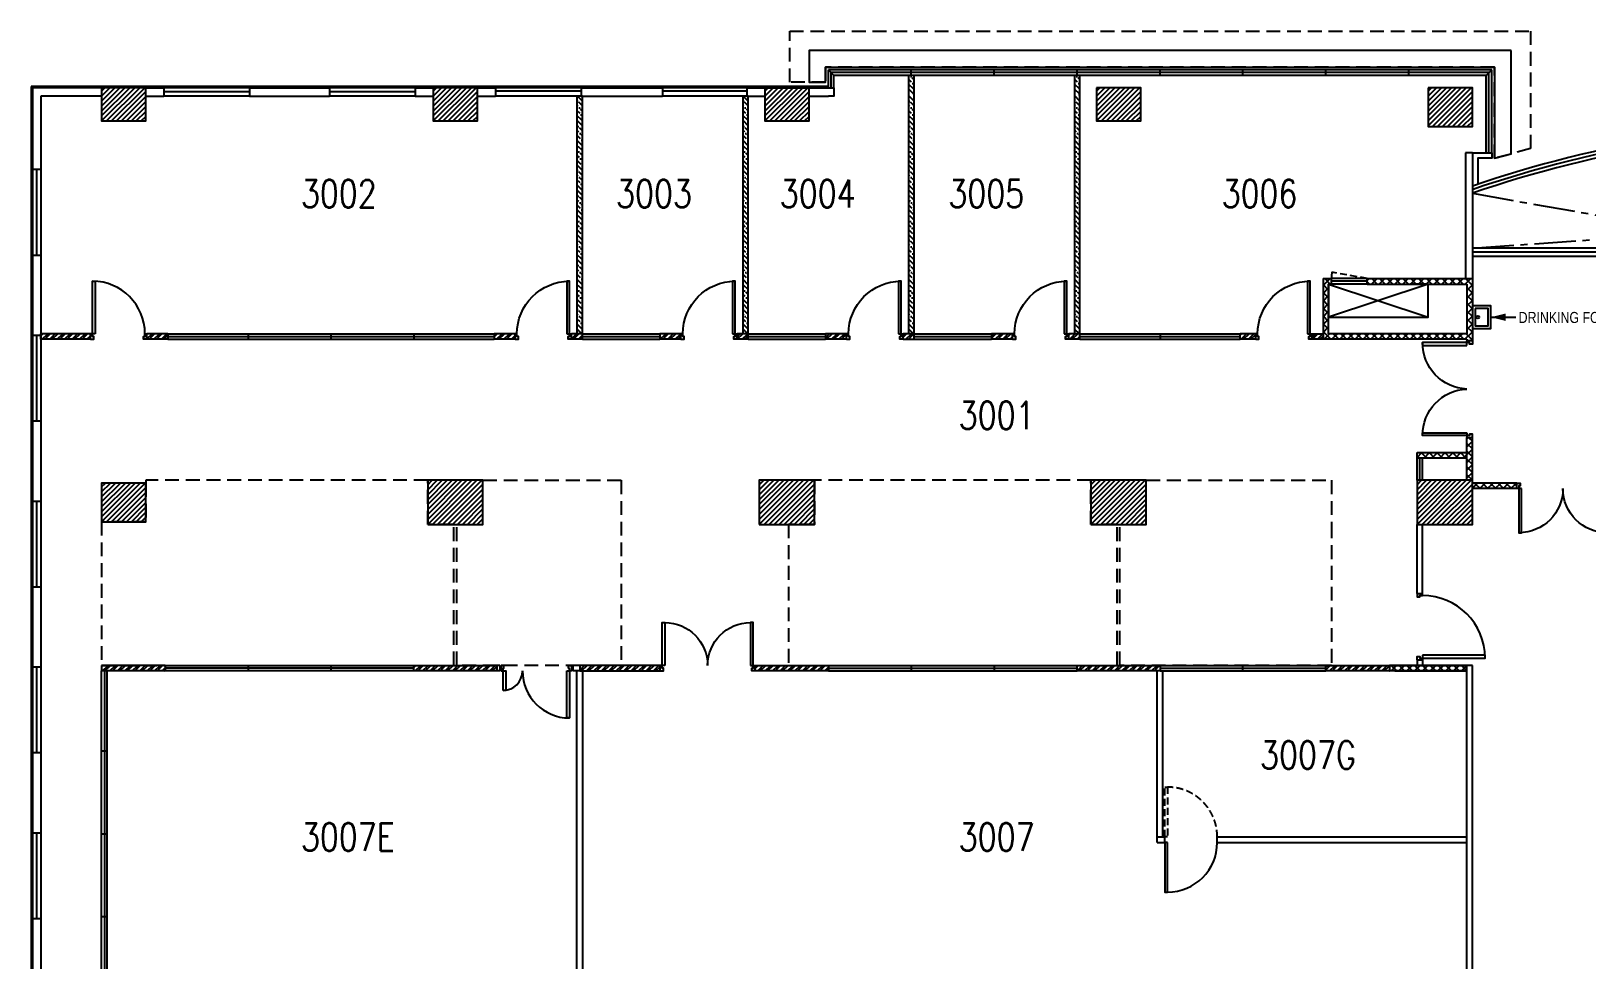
# Model space of a CAD drawing. Header units: millimetres. Extents: x -68474 to 336700, y -113450 to 53663.
# Drawn here: x 269350 to 297498, y -27051 to -10250 of the extents above; entities that cross this region are included whole.
import ezdxf

# ---------------------------------------------------------------- set-up
doc = ezdxf.new("R2010")
doc.units = ezdxf.units.MM
doc.header["$LTSCALE"] = 1000
for name, pattern in [('CENTER2', [1.125, 0.75, -0.125, 0.125, -0.125]), ('HIDDEN', [0.375, 0.25, -0.125]), ('HIDDEN2', [0.1875, 0.125, -0.0625])]:
    doc.linetypes.add(name, pattern=pattern)
for name, color, linetype in [('HATCH', 8, 'Continuous'), ('newL', 4, 'Continuous'), ('RLP043_T20', 3, 'Continuous'), ('RLP061', 8, 'Continuous'), ('RLP223', 4, 'Continuous'), ('RLP223_C', 1, 'Continuous'), ('RLP223_H', 8, 'Continuous'), ('RLP280', 6, 'Continuous'), ('RLP314', 9, 'Continuous'), ('RLP315', 1, 'Continuous'), ('RLP390_C1', 1, 'Continuous'), ('RLP390_C3', 3, 'Continuous'), ('RLP740', 1, 'Continuous')]:
    doc.layers.add(name, color=color, linetype=linetype)
doc.styles.add('RLP-SIMPLEX', font='SIMPLEX.shx', dxfattribs={"width": 0.8})
doc.styles.get("Standard").update_dxf_attribs({"font": 'arial.ttf'})
pattern_1 = [(45, (271025, -42725), (-67.35192, 67.35192), []), (45, (271069.9, -42725), (-67.35192, 67.35192), [])]
pattern_2 = [(45, (271025, -42775), (-70.71068, 70.71068), []), (135, (271025, -42775), (-70.71068, -70.71068), [])]
pattern_3 = [(45, (271025, -42775), (-67.35192, 67.35192), []), (45, (271069.9, -42775), (-67.35192, 67.35192), [])]
pattern_4 = [(45, (271135, -42725), (-67.35192, 67.35192), []), (45, (271179.9, -42725), (-67.35192, 67.35192), [])]

# ---------------------------------------------------------------- blocks, each defined once
blk = doc.blocks.new('FOUNTAIN')
at = {"layer": 'RLP740'}
for points in [[(0, 205), (0, -205), (335, -205), (335, 205)], [(50, 155), (50, -155), (285, -155), (285, 155)]]:
    blk.add_lwpolyline(points, close=True, dxfattribs=at)
blk.add_circle((100, 0), 25, dxfattribs=at)
blk = doc.blocks.new('ED1550D')
for points in [[(85, 100), (35, 100), (35, 900), (85, 900)], [(1585, 100), (1635, 100), (1635, 900), (1585, 900)]]:
    blk.add_lwpolyline(points, close=True)
for points in [[(0, 0), (60, 0), (60, 50), (35, 50), (35, 100), (0, 100)], [(1670, 0), (1610, 0), (1610, 50), (1635, 50), (1635, 100), (1670, 100)]]:
    blk.add_lwpolyline(points)
for centre, start, end in [((35, 100), 0, 90), ((1635, 100), 90, 180)]:
    blk.add_arc(centre, 800, start, end)
blk = doc.blocks.new('ED900L')
blk.add_lwpolyline([(85, 100), (35, 100), (35, 1050), (85, 1050)], close=True)
for points in [[(0, 0), (60, 0), (60, 50), (35, 50), (35, 100), (0, 100)], [(1020, 0), (960, 0), (960, 50), (985, 50), (985, 100), (1020, 100)]]:
    blk.add_lwpolyline(points)
blk.add_arc((35, 100), 950, 0, 90)
blk = doc.blocks.new('ED1600D')
for points in [[(-1575, 100), (-1625, 100), (-1625, 875), (-1575, 875)], [(-25, 100), (25, 100), (25, 875), (-25, 875)]]:
    blk.add_lwpolyline(points, close=True)
for points in [[(-1660, 0), (-1600, 0), (-1600, 50), (-1625, 50), (-1625, 100), (-1660, 100)], [(60, 0), (0, 0), (0, 50), (25, 50), (25, 100), (60, 100)]]:
    blk.add_lwpolyline(points)
for centre, start, end in [((-1575, 100), 0, 90), ((-25, 100), 90, 180)]:
    blk.add_arc(centre, 775, start, end)
blk = doc.blocks.new('Ed1080L')
blk.add_lwpolyline([(-85, 100), (-35, 100), (-35, 1230), (-85, 1230)], close=True)
for points in [[(-1200, 0), (-1140, 0), (-1140, 50), (-1165, 50), (-1165, 100), (-1200, 100)], [(0, 0), (-60, 0), (-60, 50), (-35, 50), (-35, 100), (0, 100)]]:
    blk.add_lwpolyline(points)
blk.add_arc((-35, 100), 1130, 90, 180)
blk = doc.blocks.new('ED1750D')
for points in [[(-100, 875), (-100, 815), (-50, 815), (-50, 840), (0, 840), (0, 875)], [(-100, -875), (-100, -815), (-50, -815), (-50, -840), (0, -840), (0, -875)]]:
    blk.add_lwpolyline(points)
for points in [[(0, 790), (0, 840), (800, 840), (800, 790)], [(0, -790), (0, -840), (800, -840), (800, -790)]]:
    blk.add_lwpolyline(points, close=True)
for centre, start, end in [((-35, 834), 272.4007, 0.3937), ((-35, -834), 359.6063, 87.5993)]:
    blk.add_arc(centre, 835, start, end)

msp = doc.modelspace()

# ---------------------------------------------------------------- hatches: boundary and pattern name
at = {"layer": 'HATCH'}
h = msp.add_hatch(dxfattribs=at)
h.set_pattern_fill('ANSI31', color=256, scale=20, style=0)
h.set_pattern_definition([(45, (270625, -11875), (-44.9013, 44.9013), [])])
h.paths.add_polyline_path([(270625, -11275), (270625, -11875), (271425, -11875), (271425, -11275)])
h = msp.add_hatch(dxfattribs=at)
h.set_pattern_fill('ANSI31', color=256, scale=20, style=0)
h.set_pattern_definition([(45, (276625, -11875), (-44.9013, 44.9013), [])])
h.paths.add_polyline_path([(276625, -11275), (276625, -11875), (277425, -11875), (277425, -11275)])
h = msp.add_hatch(dxfattribs=at)
h.set_pattern_fill('ANSI31', color=256, scale=20, style=0)
h.set_pattern_definition([(45, (282625, -11875), (-44.9013, 44.9013), [])])
h.paths.add_polyline_path([(282625, -11275), (282625, -11875), (283425, -11875), (283425, -11275)])
h = msp.add_hatch(dxfattribs=at)
h.set_pattern_fill('ANSI31', color=256, scale=20, style=0)
h.set_pattern_definition([(45, (288625, -11875), (-44.9013, 44.9013), [])])
h.paths.add_polyline_path([(288625, -11275), (288625, -11875), (289425, -11875), (289425, -11275)])
h = msp.add_hatch(dxfattribs=at)
h.set_pattern_fill('ANSI31', color=256, scale=20, style=0)
h.set_pattern_definition([(45, (294625, -11875), (-44.9013, 44.9013), [])])
h.paths.add_polyline_path([(294625, -11275), (294625, -11975), (295425, -11975), (295425, -11275)])
h = msp.add_hatch(dxfattribs=at)
h.set_pattern_fill('ANSI31', color=256, scale=20, style=0)
h.set_pattern_definition([(45, (270625, -19125), (-44.9013, 44.9013), [])])
h.paths.add_polyline_path([(270625, -19125), (271425, -19125), (271425, -18425), (270625, -18425)])
h = msp.add_hatch(dxfattribs=at)
h.set_pattern_fill('ANSI31', color=256, scale=20, style=0)
h.set_pattern_definition([(45, (276525, -19175), (-44.9013, 44.9013), [])])
h.paths.add_polyline_path([(276525, -19175), (277525, -19175), (277525, -18375), (276525, -18375)])
h = msp.add_hatch(dxfattribs=at)
h.set_pattern_fill('ANSI31', color=256, scale=20, style=0)
h.set_pattern_definition([(45, (282525, -19175), (-44.9013, 44.9013), [])])
h.paths.add_polyline_path([(282525, -19175), (283525, -19175), (283525, -18375), (282525, -18375)])
h = msp.add_hatch(dxfattribs=at)
h.set_pattern_fill('ANSI31', color=256, scale=20, style=0)
h.set_pattern_definition([(45, (288525, -19175), (-44.9013, 44.9013), [])])
h.paths.add_polyline_path([(288525, -19175), (289525, -19175), (289525, -18375), (288525, -18375)])
h = msp.add_hatch(dxfattribs=at)
h.set_pattern_fill('ANSI31', color=256, scale=20, style=0)
h.set_pattern_definition([(45, (294425, -19175), (-44.9013, 44.9013), [])])
h.paths.add_polyline_path([(294425, -19175), (295425, -19175), (295425, -18375), (294425, -18375)])
at = {"layer": 'RLP061'}
h = msp.add_hatch(dxfattribs=at)
h.set_pattern_fill('ANSI36', color=1, scale=20, angle=90, style=0)
h.set_pattern_definition([(135, (279225, -15725), (-123.4785, 33.676), [158.75, -31.75, 0, -31.75])])
h.paths.add_polyline_path([(279325, -11425), (279225, -11425), (279225, -15725), (279325, -15725)])
h = msp.add_hatch(dxfattribs=at)
h.set_pattern_fill('ANSI36', color=1, scale=20, angle=90, style=0)
h.set_pattern_definition([(135, (282225, -15725), (-123.4785, 33.676), [158.75, -31.75, 0, -31.75])])
h.paths.add_polyline_path([(282325, -11425), (282225, -11425), (282225, -15725), (282325, -15725)])
h = msp.add_hatch(dxfattribs=at)
h.set_pattern_fill('ANSI36', color=1, scale=20, angle=90, style=0)
h.set_pattern_definition([(135, (285225, -15725), (-123.4785, 33.676), [158.75, -31.75, 0, -31.75])])
h.paths.add_polyline_path([(285225, -15725), (285325, -15725), (285325, -11400), (285225, -11400)])
h = msp.add_hatch(dxfattribs=at)
h.set_pattern_fill('ANSI36', color=1, scale=20, angle=90, style=0)
h.set_pattern_definition([(135, (288225, -15725), (-123.4785, 33.676), [158.75, -31.75, 0, -31.75])])
h.paths.add_polyline_path([(288225, -15725), (288325, -15725), (288325, -11400), (288225, -11400)])
at = {"layer": 'RLP223_H'}
h = msp.add_hatch(dxfattribs=at)
h.set_pattern_fill('ANSI36', color=1, scale=20, angle=90, style=0)
h.set_pattern_definition([(135, (285225, -11386.34), (-123.479, 33.676), [158.75, -31.75, 0, -31.75])])
h.paths.add_polyline_path([(285225, -11050), (285325, -11050), (285325, -11386.3), (285225, -11386.3)])
h = msp.add_hatch(dxfattribs=at)
h.set_pattern_fill('ANSI36', color=1, scale=20, angle=90, style=0)
h.set_pattern_definition([(135, (288225, -11386.34), (-123.479, 33.676), [158.75, -31.75, 0, -31.75])])
h.paths.add_polyline_path([(288225, -11050), (288325, -11050), (288325, -11386.3), (288225, -11386.3)])
h = msp.add_hatch(dxfattribs=at)
h.set_pattern_fill('_USER', color=256, scale=100, angle=45, style=0, double=1, pattern_type=0)
h.set_pattern_definition(pattern_2)
h.paths.add_polyline_path([(292875, -14825), (292875, -14725), (292725, -14725), (292725, -15825), (295325, -15825), (295325, -15850), (295425, -15850), (295425, -15825), (295025, -15825), (295025, -15725), (292825, -15725), (292825, -14825)])
h.paths.add_polyline_path([(293525, -14725), (293525, -14825), (295325, -14825), (295325, -15725), (295025, -15725), (295025, -15825), (295425, -15825), (295425, -14725)])
h = msp.add_hatch(dxfattribs=at)
h.set_pattern_fill('ANSI32', color=256, scale=10, style=0)
h.set_pattern_definition(pattern_3)
h.paths.add_polyline_path([(270425, -15825), (270425, -15725), (269525, -15725), (269525, -15775), (269525, -15825)])
h = msp.add_hatch(dxfattribs=at)
h.set_pattern_fill('ANSI32', color=256, scale=10, style=0)
h.set_pattern_definition(pattern_3)
h.paths.add_polyline_path([(271445, -15725), (271445, -15825), (271825, -15825), (271825, -15725)])
h = msp.add_hatch(dxfattribs=at)
h.set_pattern_fill('ANSI32', color=256, scale=10, style=0)
h.set_pattern_definition(pattern_3)
h.paths.add_polyline_path([(277725, -15725), (277725, -15825), (278105, -15825), (278105, -15725)])
h = msp.add_hatch(dxfattribs=at)
h.set_pattern_fill('ANSI32', color=256, scale=10, style=0)
h.set_pattern_definition(pattern_3)
h.paths.add_polyline_path([(279325, -15725), (279125, -15725), (279125, -15825), (279325, -15825)])
h = msp.add_hatch(dxfattribs=at)
h.set_pattern_fill('ANSI32', color=256, scale=10, style=0)
h.set_pattern_definition(pattern_3)
h.paths.add_polyline_path([(280725, -15725), (280725, -15825), (281105, -15825), (281105, -15725)])
h = msp.add_hatch(dxfattribs=at)
h.set_pattern_fill('ANSI32', color=256, scale=10, style=0)
h.set_pattern_definition(pattern_3)
h.paths.add_polyline_path([(282325, -15725), (282125, -15725), (282125, -15825), (282325, -15825)])
h = msp.add_hatch(dxfattribs=at)
h.set_pattern_fill('ANSI32', color=256, scale=10, style=0)
h.set_pattern_definition(pattern_3)
h.paths.add_polyline_path([(283725, -15725), (283725, -15825), (284105, -15825), (284105, -15725)])
h = msp.add_hatch(dxfattribs=at)
h.set_pattern_fill('ANSI32', color=256, scale=10, style=0)
h.set_pattern_definition(pattern_3)
h.paths.add_polyline_path([(285325, -15725), (285125, -15725), (285125, -15825), (285325, -15825)])
h = msp.add_hatch(dxfattribs=at)
h.set_pattern_fill('ANSI32', color=256, scale=10, style=0)
h.set_pattern_definition(pattern_3)
h.paths.add_polyline_path([(287105, -15825), (287105, -15725), (286725, -15725), (286725, -15825)])
h = msp.add_hatch(dxfattribs=at)
h.set_pattern_fill('ANSI32', color=256, scale=10, style=0)
h.set_pattern_definition(pattern_3)
h.paths.add_polyline_path([(288325, -15725), (288125, -15725), (288125, -15825), (288325, -15825)])
h = msp.add_hatch(dxfattribs=at)
h.set_pattern_fill('ANSI32', color=256, scale=10, style=0)
h.set_pattern_definition(pattern_3)
h.paths.add_polyline_path([(291505, -15825), (291505, -15725), (291225, -15725), (291225, -15825)])
h = msp.add_hatch(dxfattribs=at)
h.set_pattern_fill('ANSI32', color=256, scale=10, style=0)
h.set_pattern_definition([(45, (270925, -42775), (-67.35192, 67.35192), []), (45, (270969.9, -42775), (-67.35192, 67.35192), [])])
h.paths.add_polyline_path([(292725, -15825), (292725, -15725), (292525, -15725), (292525, -15825)])
h = msp.add_hatch(dxfattribs=at)
h.set_pattern_fill('_USER', color=256, scale=100, angle=45, style=0, double=1, pattern_type=0)
h.set_pattern_definition([(135, (295425, -18375), (70.711, 70.711), []), (45, (295425, -18375), (70.711, -70.711), [])])
h.paths.add_polyline_path([(295425, -17600), (295325, -17600), (295325, -17875), (294425, -17875), (294425, -17975), (295325, -17975), (295325, -18375), (295425, -18375)])
h = msp.add_hatch(dxfattribs=at)
h.set_pattern_fill('_USER', color=256, scale=100, angle=45, style=0, double=1, pattern_type=0)
h.set_pattern_definition(pattern_2)
h.paths.add_polyline_path([(296230, -18525), (296230, -18425), (295425, -18425), (295425, -18525)])
h = msp.add_hatch(dxfattribs=at)
h.set_pattern_fill('ANSI32', color=256, scale=10, style=0)
h.set_pattern_definition(pattern_1)
h.paths.add_polyline_path([(271025, -21725), (271025, -21825), (271775, -21825), (271775, -21725)])
h.paths.add_polyline_path([(270625, -21725), (270625, -21825), (271025, -21825), (271025, -21725)])
h = msp.add_hatch(dxfattribs=at)
h.set_pattern_fill('ANSI32', color=256, scale=10, style=0)
h.set_pattern_definition(pattern_1)
h.paths.add_polyline_path([(276275, -21725), (276275, -21825), (277775, -21825), (277775, -21725)])
h = msp.add_hatch(dxfattribs=at)
h.set_pattern_fill('ANSI32', color=256, scale=10, style=0)
h.set_pattern_definition(pattern_1)
h.paths.add_polyline_path([(279275, -21725), (279275, -21825), (280730, -21825), (280730, -21725)])
h = msp.add_hatch(dxfattribs=at)
h.set_pattern_fill('ANSI32', color=256, scale=10, style=0)
h.set_pattern_definition(pattern_1)
h.paths.add_polyline_path([(282450, -21725), (282450, -21825), (283025, -21825), (283025, -21725)])
h.paths.add_polyline_path([(283775, -21825), (283775, -21725), (283050, -21725), (283025, -21725), (283025, -21825)])
h = msp.add_hatch(dxfattribs=at)
h.set_pattern_fill('ANSI32', color=256, scale=10, style=0)
h.set_pattern_definition([(45, (288275, -21825), (-67.352, 67.352), []), (45, (288319.9, -21825), (-67.352, 67.352), [])])
h.paths.add_polyline_path([(288275, -21725), (289775, -21725), (289775, -21825), (288275, -21825)])
h = msp.add_hatch(dxfattribs=at)
h.set_pattern_fill('ANSI32', color=256, scale=10, style=0)
h.set_pattern_definition(pattern_4)
h.paths.add_polyline_path([(292775, -21725), (292775, -21825), (293925, -21825), (293925, -21725)])
h = msp.add_hatch(dxfattribs=at)
h.set_pattern_fill('ANSI32', color=256, scale=10, style=0)
h.set_pattern_definition(pattern_4)
h.paths.add_polyline_path([(292775, -21725), (292775, -21825), (293925, -21825), (293925, -21725)])
h = msp.add_hatch(dxfattribs=at)
h.set_pattern_fill('_USER', color=256, scale=100, angle=45, style=0, double=1, pattern_type=0)
h.set_pattern_definition(pattern_2)
h.paths.add_polyline_path([(295025, -21725), (293925, -21725), (293925, -21825), (295025, -21825)])
h.paths.add_polyline_path([(295325, -21725), (295025, -21725), (295025, -21825), (295325, -21825)])

# ---------------------------------------------------------------- linework, layer by layer
at = {"color": 7}
for points in [[(277890, -21775), (277905, -21775), (277905, -21725), (277905, -21725), (277905, -21725), (277855, -21725), (277855, -21825), (277855, -21825), (277855, -21825), (277890, -21825)], [(277890, -22175), (277890, -21825), (277940, -21825), (277940, -22175)], [(279040, -21825), (279090, -21825), (279090, -22675), (279040, -22675)], [(279090, -21775), (279075, -21775), (279075, -21725), (279075, -21725), (279075, -21725), (279125, -21725), (279125, -21825), (279125, -21825), (279125, -21825), (279090, -21825)]]:
    msp.add_lwpolyline(points, close=True, dxfattribs=at)
msp.add_lwpolyline([(289910, -24925), (289860, -24925), (289860, -25825), (289910, -25825)], close=True)
for centre, radius, start, end in [((277890, -21825), 350, 270, 0), ((279090, -21825), 850, 180, 270)]:
    msp.add_arc(centre, radius, start, end, dxfattribs=at)
msp.add_arc((289910, -24925), 900, 270, 0)
at = {"layer": 'newL'}
msp.add_line((279225, -30825), (279225, -21825), dxfattribs=at)
at = {"layer": 'RLP043_T20'}
msp.add_lwpolyline([(295760, -15425, 0, 135, 0), (296030, -15425, 135, 135, 0)], format="xyseb", dxfattribs=at)
msp.add_lwpolyline([(295760, -15425), (296213.2, -15425)], dxfattribs=at)
at = {"layer": 'RLP223'}
for p, q in [((270625, -11275), (269375, -11275)), ((269375, -11275), (269375, -12750)), ((270625, -11425), (269525, -11425)), ((269525, -11425), (269525, -12750)), ((271425, -11275), (271750, -11275)), ((271425, -11425), (271750, -11425)), ((271750, -11275), (271750, -11425)), ((273300, -11275), (274750, -11275)), ((273300, -11275), (273300, -11425)), ((273300, -11425), (274750, -11425)), ((274750, -11275), (274750, -11425)), ((276300, -11275), (276625, -11275)), ((276300, -11275), (276300, -11425)), ((276300, -11425), (276625, -11425)), ((277425, -11275), (277750, -11275)), ((277425, -11425), (277750, -11425)), ((277750, -11275), (277750, -11425)), ((279300, -11275), (279300, -11425)), ((279300, -11275), (280775, -11275)), ((279300, -11425), (280775, -11425)), ((280775, -11275), (280775, -11425)), ((282300, -11275), (282625, -11275)), ((282300, -11275), (282300, -11425)), ((282300, -11275), (283775, -11275)), ((282300, -11425), (282625, -11425)), ((282300, -11425), (282625, -11425)), ((283425, -11425), (283775, -11425)), ((269375, -12750), (269525, -12750)), ((269375, -14300), (269525, -14300)), ((269375, -14300), (269375, -15750)), ((269525, -14300), (269525, -15750)), ((292725, -14725), (292875, -14725)), ((292825, -14825), (292875, -14825)), ((292825, -15725), (292825, -14825)), ((292875, -14825), (292875, -14725)), ((293525, -14725), (295425, -14725)), ((293525, -14825), (293525, -14725)), ((293525, -14825), (295325, -14825)), ((295325, -14825), (295325, -15725)), ((295425, -14725), (295425, -15825)), ((269375, -15750), (269525, -15750)), ((270425, -15825), (270425, -15725)), ((271445, -15825), (271445, -15725)), ((278105, -15725), (277725, -15725)), ((278105, -15825), (278105, -15725)), ((279125, -15825), (279125, -15725)), ((279325, -15725), (279125, -15725)), ((281105, -15725), (280725, -15725)), ((281105, -15825), (281105, -15725)), ((282125, -15825), (282125, -15725)), ((282325, -15725), (282125, -15725)), ((284105, -15725), (283725, -15725)), ((284105, -15825), (284105, -15725)), ((285125, -15825), (285125, -15725)), ((285325, -15725), (285125, -15725)), ((287105, -15725), (286725, -15725)), ((287105, -15825), (287105, -15725)), ((288125, -15825), (288125, -15725)), ((288325, -15725), (288125, -15725)), ((291505, -15725), (291225, -15725)), ((291225, -15825), (291225, -15725)), ((291505, -15825), (291505, -15725)), ((292525, -15825), (292525, -15725)), ((292525, -15725), (292725, -15725)), ((295325, -15725), (292825, -15725)), ((278105, -15825), (277725, -15825)), ((279325, -15825), (279125, -15825)), ((281105, -15825), (280725, -15825)), ((282325, -15825), (282125, -15825)), ((284105, -15825), (283725, -15825)), ((285125, -15825), (285325, -15825)), ((287105, -15825), (286725, -15825)), ((291505, -15825), (291225, -15825)), ((295325, -15825), (292525, -15825)), ((295325, -15825), (295325, -15850)), ((295425, -15825), (295425, -15850)), ((269375, -17300), (269525, -17300)), ((269375, -17300), (269375, -18750)), ((269525, -17300), (269525, -18750)), ((295325, -18375), (295325, -17600)), ((295325, -17600), (295425, -17600)), ((295425, -18375), (295425, -17600)), ((294425, -17875), (295325, -17875)), ((294425, -17975), (294425, -17875)), ((295325, -17975), (294425, -17975)), ((296230, -18425), (295425, -18425)), ((296230, -18525), (295425, -18525)), ((296230, -18525), (296230, -18425)), ((269375, -18750), (269525, -18750)), ((294425, -20425), (294425, -19175)), ((294525, -20425), (294525, -19175)), ((269375, -20300), (269375, -21750)), ((269375, -20300), (269525, -20300)), ((269525, -20300), (269525, -21750)), ((294425, -20425), (294525, -20425)), ((294425, -21625), (294425, -21725)), ((294525, -21625), (294525, -21725)), ((269375, -21750), (269525, -21750)), ((271775, -21725), (270625, -21725)), ((270625, -21725), (270625, -21825)), ((270625, -21725), (270625, -21825)), ((271775, -21825), (270625, -21825)), ((279325, -21825), (279325, -36825)), ((291275, -21825), (291275, -21725)), ((292775, -21825), (292775, -21725)), ((292775, -21725), (293925, -21725)), ((293925, -21825), (292775, -21825)), ((293925, -21725), (295325, -21725)), ((295425, -21725), (293925, -21725)), ((293925, -21725), (293925, -21825)), ((293925, -21725), (293925, -21825)), ((295325, -21825), (293925, -21825)), ((295325, -21825), (293925, -21825)), ((294025, -21825), (295325, -21825)), ((295325, -27425), (295325, -21725)), ((295425, -27425), (295425, -21725)), ((269375, -23300), (269375, -24750)), ((269375, -23300), (269525, -23300)), ((269525, -23300), (269525, -24750)), ((269375, -24750), (269525, -24750)), ((269375, -26300), (269375, -27750)), ((269375, -26300), (269525, -26300)), ((269525, -26300), (269525, -27750))]:
    msp.add_line(p, q, dxfattribs=at)
for points in [[(285325, -11400), (285325, -11050), (285225, -11050), (285225, -11400)], [(288325, -11400), (288325, -11050), (288225, -11050), (288225, -11400)], [(279325, -15825), (279325, -11425), (279225, -11425), (279225, -15725)], [(282325, -15825), (282325, -11425), (282225, -11425), (282225, -15725)], [(283775, -11275), (283875, -11275), (283875, -11425), (283775, -11425)], [(285225, -11400), (285225, -15725)], [(285325, -15825), (285325, -11400)], [(288225, -11400), (288225, -15725)], [(288325, -15825), (288325, -11400)], [(295425, -12450), (295300, -12450)], [(295300, -12450), (295300, -14725)], [(295425, -12450), (295425, -14725)], [(292725, -14725), (292725, -15825)], [(270425, -15725), (269525, -15725)], [(270425, -15825), (269525, -15825), (269525, -15725)], [(271825, -15725), (271445, -15725)], [(271825, -15725), (271825, -15825)], [(277725, -15725), (277725, -15825)], [(280725, -15725), (280725, -15825)], [(283725, -15725), (283725, -15825)], [(286725, -15725), (286725, -15825)], [(271825, -15825), (271445, -15825)], [(288325, -15825), (288125, -15825)], [(295425, -15850), (295325, -15850)], [(294425, -21625), (294525, -21625)], [(271775, -21725), (271775, -21825)]]:
    msp.add_lwpolyline(points, dxfattribs=at)
at = {"layer": 'RLP223', "color": 8, "linetype": 'HIDDEN'}
for points in [[(271425, -18425), (271425, -19125), (270625, -19125), (270625, -21725), (277000, -21725), (277000, -19175), (276525, -19175), (276525, -18375), (276525, -18375), (276525, -18375), (271425, -18375), (271425, -18375), (271425, -18425)], [(277525, -18375), (280025, -18375), (280025, -21725), (277050, -21725), (277050, -19175), (277525, -19175), (277525, -18375), (277525, -18375), (277525, -18375)], [(283525, -18375), (283525, -19175), (283050, -19175), (283050, -21725), (289000, -21725), (289000, -19175), (288525, -19175), (288525, -18375), (288525, -18375), (288525, -18375), (283525, -18375), (283525, -18375), (283525, -18375)], [(292875, -18375), (292875, -19175), (292875, -19175), (292875, -21725), (289050, -21725), (289050, -19175), (289525, -19175), (289525, -18375), (289525, -18375), (289525, -18375), (292875, -18375), (292875, -18375), (292875, -18375)]]:
    msp.add_lwpolyline(points, dxfattribs=at)
at = {"layer": 'RLP223'}
for points in [[(277775, -21825), (276275, -21825), (276275, -21725), (277775, -21725)], [(280730, -21725), (279275, -21725), (279275, -21825), (280730, -21825)], [(282450, -21725), (283775, -21725), (283775, -21825), (282450, -21825)], [(288275, -21725), (289775, -21725), (289775, -21825), (288275, -21825)]]:
    msp.add_lwpolyline(points, close=True, dxfattribs=at)
at = {"layer": 'RLP223_C', "linetype": 'HIDDEN'}
msp.add_lwpolyline([(283075, -10250), (296475, -10250), (296475, -12375.8), (295825, -12550), (295825, -10900), (283725, -10900), (283725, -11175), (283075, -11175), (283075, -10250)], dxfattribs=at)
at = {"layer": 'RLP223_C'}
msp.add_lwpolyline([(296125, -10600), (283425, -10600), (283425, -11175), (283725, -11175), (283725, -10900), (295825, -10900), (295825, -12550), (296125, -12469.6), (296125, -10600)], close=True, dxfattribs=at)
for points in [[(273300, -11250), (271750, -11250)], [(276300, -11250), (274750, -11250)], [(279300, -11250), (277750, -11250)], [(282300, -11250), (280775, -11250)], [(269350, -12750), (269350, -14300)], [(269350, -15750), (269350, -17300)], [(269350, -18750), (269350, -20300)], [(269350, -21750), (269350, -23300)], [(269350, -24750), (269350, -26300)]]:
    msp.add_lwpolyline(points, dxfattribs=at)
for points in [[(302525, -14925, 0.0953502), (298627.9, -14175), (295425, -14175)], [(302497.2, -14994.6, 0.0953502), (298627.9, -14250), (295425, -14250)], [(302469.3, -15064.3, 0.0953502), (298627.9, -14325), (295425, -14325)]]:
    msp.add_lwpolyline(points, format="xyb", dxfattribs=at)
at = {"layer": 'RLP280'}
for points in [[(270625, -11275), (270625, -11875), (271425, -11875), (271425, -11275)], [(270625, -11275), (270625, -11875), (271425, -11875), (271425, -11275)], [(276625, -11275), (276625, -11875), (277425, -11875), (277425, -11275)], [(282625, -11275), (282625, -11875), (283425, -11875), (283425, -11275)], [(288625, -11275), (288625, -11875), (289425, -11875), (289425, -11275)], [(294625, -11275), (294625, -11975), (295425, -11975), (295425, -11275)], [(270625, -19125), (271425, -19125), (271425, -18425), (270625, -18425)], [(276525, -19175), (277525, -19175), (277525, -18375), (276525, -18375)], [(282525, -19175), (283525, -19175), (283525, -18375), (282525, -18375)], [(288525, -19175), (289525, -19175), (289525, -18375), (288525, -18375)], [(294425, -19175), (295425, -19175), (295425, -18375), (294425, -18375)]]:
    msp.add_lwpolyline(points, close=True, dxfattribs=at)
at = {"layer": 'RLP314'}
for p, q in [((295775, -10950), (283775, -10950)), ((283775, -11275), (283775, -10950)), ((283875, -11050), (283775, -10950)), ((285275, -11050), (285275, -10950)), ((286775, -11050), (286775, -10950)), ((288275, -11050), (288275, -10950)), ((289775, -11050), (289775, -10950)), ((291275, -11050), (291275, -10950)), ((292775, -11050), (292775, -10950)), ((294275, -11050), (294275, -10950)), ((295775, -12450), (295775, -10950)), ((295725, -11000), (283825, -11000)), ((283825, -11275), (283825, -11000)), ((295675, -11050), (283875, -11050)), ((283875, -11275), (283875, -11050)), ((295675, -12450), (295675, -11050)), ((295725, -12450), (295725, -11000)), ((282750, -11275), (277425, -11275)), ((282625, -11275), (277425, -11275)), ((271825, -15725), (277725, -15725)), ((279325, -15725), (280725, -15725)), ((282325, -15725), (283725, -15725)), ((285325, -15725), (286725, -15725)), ((288325, -15725), (291225, -15725)), ((271825, -15775), (277725, -15775)), ((271825, -15825), (277725, -15825)), ((279325, -15775), (280725, -15775)), ((279325, -15825), (280725, -15825)), ((282325, -15775), (283725, -15775)), ((282325, -15825), (283725, -15825)), ((285325, -15775), (286725, -15775)), ((285325, -15825), (286725, -15825)), ((288325, -15775), (291225, -15775)), ((288325, -15825), (291225, -15825)), ((273275, -21725), (273275, -21825)), ((274775, -21725), (274775, -21825)), ((277830, -21725), (277775, -21725)), ((277830, -21825), (277775, -21825)), ((277830, -21725), (277830, -21825)), ((279150, -21725), (279150, -21825)), ((285275, -21725), (285275, -21825)), ((286775, -21725), (286775, -21825)), ((289725, -24925), (289725, -21825)), ((289825, -24825), (289825, -21825)), ((289860, -24925), (289860, -24825)), ((290810, -24925), (290810, -24825))]:
    msp.add_line(p, q, dxfattribs=at)
for points in [[(295675, -11050), (295775, -10950)], [(273300, -11275), (271750, -11275)], [(273300, -11350), (271750, -11350)], [(273300, -11425), (271750, -11425)], [(276300, -11275), (274750, -11275)], [(276300, -11350), (274750, -11350)], [(276300, -11425), (274750, -11425)], [(279300, -11275), (277750, -11275)], [(279300, -11337.5), (277750, -11337.5)], [(279300, -11425), (277750, -11425)], [(282300, -11275), (280775, -11275)], [(282300, -11337.5), (280775, -11337.5)], [(282300, -11425), (280775, -11425)], [(269375, -12750), (269375, -14300)], [(269450, -12750), (269450, -14300)], [(269525, -12750), (269525, -14300)], [(269375, -15750), (269375, -17300)], [(269450, -15750), (269450, -17300)], [(269525, -15750), (269525, -17300)], [(273275, -15725), (273275, -15825)], [(274775, -15725), (274775, -15825)], [(276275, -15725), (276275, -15825)], [(289775, -15725), (289775, -15825)], [(269375, -18750), (269375, -20300)], [(269450, -18750), (269450, -20300)], [(269525, -18750), (269525, -20300)], [(269375, -21750), (269375, -23300)], [(269450, -21750), (269450, -23300)], [(269525, -21750), (269525, -23300)], [(270625, -27425), (270625, -21825)], [(270675, -21825), (270675, -27425)], [(270725, -27425), (270725, -21825)], [(271775, -21725), (276275, -21725)], [(276275, -21775), (271775, -21775)], [(276275, -21825), (271775, -21825)], [(279275, -21725), (279150, -21725)], [(279275, -21825), (279150, -21825)], [(283775, -21725), (288275, -21725)], [(283775, -21775), (288275, -21775)], [(283775, -21825), (288275, -21825)], [(289775, -21725), (291275, -21725)], [(289775, -21775), (291275, -21775)], [(289775, -21825), (291275, -21825)], [(291275, -21725), (292775, -21725)], [(291275, -21775), (292775, -21775)], [(291275, -21825), (292775, -21825)], [(270725, -23275), (270625, -23275)], [(269375, -24750), (269375, -26300)], [(269450, -24750), (269450, -26300)], [(269525, -24750), (269525, -26300)], [(270725, -24775), (270625, -24775)], [(289725, -24825), (289860, -24825)], [(289725, -24925), (289860, -24925)], [(290810, -24825), (295325, -24825)], [(290810, -24925), (295325, -24925)], [(270725, -26275), (270625, -26275)]]:
    msp.add_lwpolyline(points, dxfattribs=at)
for radius, start, end in [(22000, 71.17206, 108.82794), (21937.5, 71.11639, 108.88361), (21875, 71.06039, 108.93961)]:
    msp.add_arc((302525, -33875), radius, start, end, dxfattribs=at)
at = {"layer": 'RLP315'}
for p, q in [((292825, -14825), (294625, -15425)), ((294625, -14825), (292825, -15425)), ((294425, -18375), (294425, -17975)), ((294475, -18375), (294475, -17975)), ((294525, -18375), (294525, -17975))]:
    msp.add_line(p, q, dxfattribs=at)
msp.add_lwpolyline([(293400, -14825), (292825, -14825), (292825, -15425), (294625, -15425), (294625, -14825), (294300, -14825)], dxfattribs=at)
at = {"layer": 'RLP390_C1', "linetype": 'CENTER2'}
for points in [[(295425, -13184.3), (309625, -15675)], [(295425, -14175), (309625, -13184.3)]]:
    msp.add_lwpolyline(points, dxfattribs=at)
at = {"layer": 'RLP390_C3'}
for p, q in [((271750, -11250), (269350, -11250)), ((269350, -11250), (269350, -12750)), ((271750, -11275), (271750, -11250)), ((274750, -11250), (273300, -11250)), ((273300, -11275), (273300, -11250)), ((274750, -11275), (274750, -11250)), ((276300, -11275), (276300, -11250)), ((277750, -11250), (276300, -11250)), ((277750, -11275), (277750, -11250)), ((279300, -11275), (279300, -11250)), ((280775, -11250), (279300, -11250)), ((280775, -11275), (280775, -11250)), ((283775, -11250), (282300, -11250)), ((282300, -11275), (282300, -11250)), ((269375, -12750), (269350, -12750)), ((269375, -14300), (269350, -14300)), ((269350, -14300), (269350, -15750)), ((269375, -15750), (269350, -15750)), ((269375, -17300), (269350, -17300)), ((269350, -17300), (269350, -18750)), ((269375, -18750), (269350, -18750)), ((269350, -20300), (269350, -21750)), ((269375, -20300), (269350, -20300)), ((269375, -21750), (269350, -21750)), ((269350, -23300), (269350, -24750)), ((269375, -23300), (269350, -23300)), ((269375, -24750), (269350, -24750)), ((269350, -26300), (269350, -27750)), ((269375, -26300), (269350, -26300))]:
    msp.add_line(p, q, dxfattribs=at)
msp.add_lwpolyline([(295425, -12450), (295775, -12450), (295775, -12550), (295525, -12550), (295525, -13018.3)], dxfattribs=at)
at = {"layer": 'RLP740', "linetype": 'HIDDEN2'}
msp.add_line((293525, -14725), (292884.9, -14612.1), dxfattribs=at)
at = {"layer": 'RLP740'}
for p, q in [((293525, -14725), (292875, -14725)), ((293525, -14775), (292875, -14775)), ((293525, -14825), (292875, -14825))]:
    msp.add_line(p, q, dxfattribs=at)
at = {"layer": 'RLP740', "linetype": 'HIDDEN2'}
msp.add_lwpolyline([(289910, -24825), (289860, -24825), (289860, -23925), (289910, -23925)], close=True, dxfattribs=at)
for centre, radius, start, end in [((293525, -14725), 650, 170, 180), ((289910, -24825), 900, 0, 90)]:
    msp.add_arc(centre, radius, start, end, dxfattribs=at)

# ---------------------------------------------------------------- block references
at = {"layer": 'RLP314'}
msp.add_blockref('FOUNTAIN', (295425, -15425), dxfattribs=at)
at = {"layer": 'RLP315'}
msp.add_blockref('ED900L', (270425, -15825), dxfattribs=at)
at = {"layer": 'RLP315', "xscale": -1}
for name, p in [('ED900L', (279125, -15825)), ('ED900L', (282125, -15825)), ('ED900L', (285125, -15825)), ('ED900L', (288125, -15825)), ('ED900L', (292525, -15825)), ('ED1750D', (295325, -16725)), ('ED1600D', (280790, -21825))]:
    msp.add_blockref(name, p, dxfattribs=at)
at = {"layer": 'RLP315', "xscale": -1, "rotation": 180}
msp.add_blockref('ED1550D', (296230, -18425), dxfattribs=at)
at = {"layer": 'RLP315', "rotation": 270}
msp.add_blockref('Ed1080L', (294425, -21625), dxfattribs=at)

# ---------------------------------------------------------------- texts
at = {"layer": 'newL', "style": 'RLP-SIMPLEX', "width": 0.8}
for s, p in [('3002', (274231.5, -13439.3)), ('3003', (279934.1, -13439.3)), ('3004', (282895.5, -13439.3)), ('3005', (285944.5, -13439.3)), ('3006', (290888.7, -13439.3)), ('3001', (286132.8, -17448.3)), ('3007G', (291586, -23596)), ('3007E', (274231.5, -25075.2)), ('3007', (286132.8, -25075.2))]:
    msp.add_text(s, height=500, dxfattribs=at).set_placement(p)
at = {"layer": 'RLP043_T20', "width": 0.8}
msp.add_text('DRINKING FOUNTAIN', height=200, dxfattribs=at).set_placement((296263.2, -15530))

doc.saveas('drawing.dxf')
